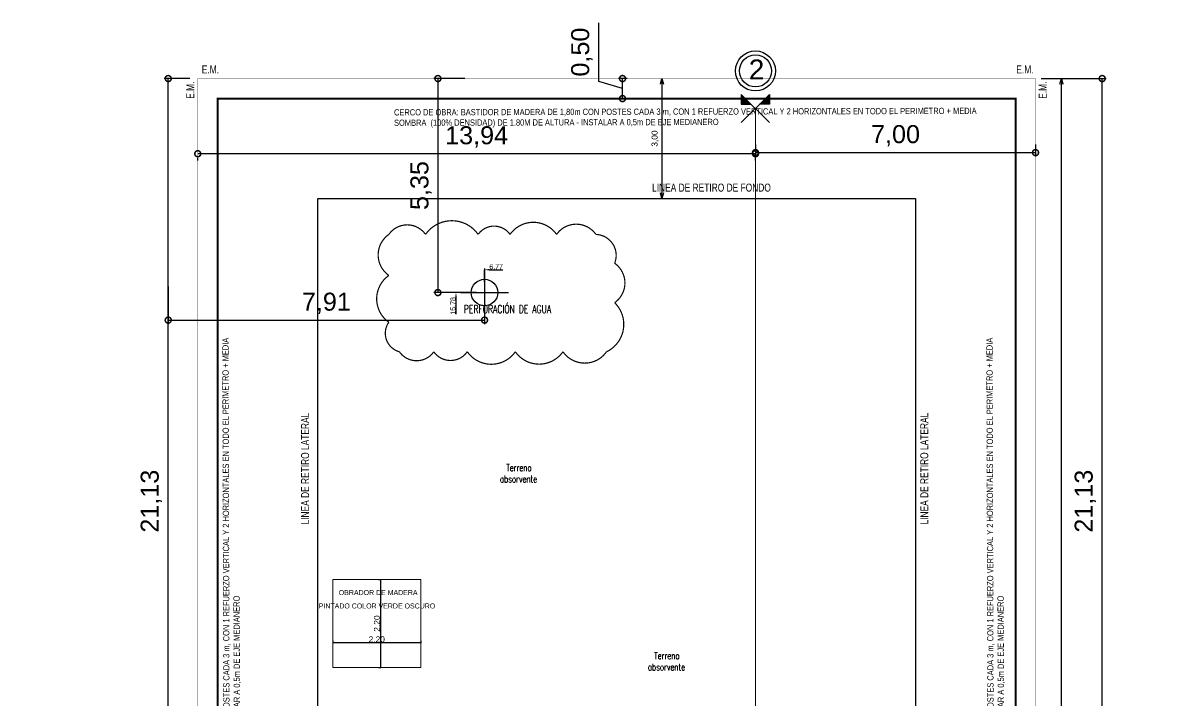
# Model space of a CAD drawing. Header units: millimetres. Extents: x 267 to 536, y -193 to 59.
# Drawn here: x 465.08 to 493.51, y -168.49 to -151.55 of the extents above; entities that cross this region are included whole.
import ezdxf
from ezdxf.enums import TextEntityAlignment as Align

# ---------------------------------------------------------------- set-up
doc = ezdxf.new("R2010")
doc.units = ezdxf.units.MM
doc.header["$LTSCALE"] = 20
for name, pattern in [('BORDER2', [0.875, 0.25, -0.125, 0.25, -0.125, 0, -0.125]), ('CENTRO', [50.8, 31.75, -6.35, 6.35, -6.35]), ('DASHDOT', [25.4, 12.7, -6.35, 0, -6.35]), ('DASHED2', [9.525, 6.35, -3.175])]:
    doc.linetypes.add(name, pattern=pattern)
for name, color, linetype in [('-lote y retiros', 1, 'Continuous'), ('-muros', 3, 'Continuous'), ('0-TEXTO', 4, 'Continuous'), ('005', 240, 'Continuous'), ('005COTAS PARCIALES 240', 240, 'Continuous'), ('005TEXTO220', 220, 'Continuous'), ('02AGUA FRIA170', 170, 'Continuous'), ('04', 4, 'Continuous'), ('B-REFERENCIAS', 1, 'Continuous'), ('ejes divisorios', 3, 'DASHDOT')]:
    doc.layers.add(name, color=color, linetype=linetype)
for name, color, linetype, lineweight in [('0-COTAS', 11, 'Continuous', 15), ('02', 2, 'Continuous', 15), ('03', 3, 'Continuous', 30)]:
    doc.layers.add(name, color=color, linetype=linetype, lineweight=lineweight)
doc.layers.add('new', color=7, linetype='Continuous', true_color=0xf50000)
doc.styles.add('Arial', font='arial.ttf', dxfattribs={"height": 0.15})
doc.styles.add('COTA-100', font='ROMANS.shx', dxfattribs={"width": 0.7, "height": 0.2})
doc.styles.add('DESLOC', font='arial.ttf', dxfattribs={"width": 0.75})
doc.styles.add('Soledad', font='swissl.ttf')
doc.styles.get("Standard").update_dxf_attribs({"font": 'arial.ttf'})
doc.styles.add('SWIS', font='swisscl.ttf')
doc.dimstyles.new('CotaNº1', dxfattribs={"dimtxt": 0.15, "dimasz": 0.14, "dimexe": 0, "dimexo": 0.5, "dimgap": 0.08, "dimtad": 1, "dimzin": 4, "dimtxsty": 'Arial', "dimblk": 'OPEN30', "dimcen": 0.3, "dimse1": 1, "dimse2": 1, "dimaunit": 1, "dimazin": 0, "dimtfac": 1, "dimtmove": 0, "dimatfit": 2, "dimfxl": 1, "dimarcsym": 0})
doc.dimstyles.new('COTAS ACUMULADAS 196', dxfattribs={"dimtxt": 0.125, "dimasz": 0.03, "dimexe": 0.01, "dimexo": 1e-05, "dimgap": 0.01, "dimtad": 1, "dimrnd": 0.0005, "dimzin": 1, "dimdsep": 46, "dimtxsty": 'Arial', "dimblk": 'ARCHTICK', "dimcen": 0, "dimclrd": 256, "dimclre": 256, "dimclrt": 256, "dimadec": 0, "dimazin": 0, "dimtfac": 1, "dimtmove": 0, "dimatfit": 3, "dimfxl": 0.05, "dimfxlon": 1, "dimlwd": -1, "dimlwe": -1, "dimarcsym": 0})
doc.dimstyles.new('COTAS PARCIALES 196', dxfattribs={"dimtxt": 0.125, "dimasz": 0.125, "dimexe": 0, "dimexo": 0, "dimgap": 0.01, "dimtad": 1, "dimjust": 2, "dimzin": 1, "dimdsep": 46, "dimtxsty": 'Soledad', "dimcen": 2.5, "dimse1": 1, "dimsd1": 1, "dimclrd": 256, "dimclre": 256, "dimclrt": 256, "dimazin": 0, "dimtfac": 1, "dimtmove": 0, "dimatfit": 2, "dimldrblk": 'OPEN90', "dimfxl": 0.3, "dimfxlon": 1, "dimlwd": -1, "dimlwe": -1, "dimarcsym": 0})
doc.dimstyles.new('H', dxfattribs={"dimtxt": 0.45, "dimasz": 0.3, "dimexe": 0.1, "dimexo": 0.2, "dimgap": 0.15, "dimtad": 1, "dimzin": 0, "dimtxsty": 'Standard', "dimblk": 'DOTSMALL', "dimcen": 0, "dimclrd": 256, "dimclre": 256, "dimaunit": 1, "dimadec": 3, "dimazin": 0, "dimtfac": 1, "dimtofl": 0, "dimtmove": 1, "dimatfit": 2, "dimldrblk": 'DOTSMALL', "dimfxl": 0.18, "dimtolj": 1, "dimtzin": 0, "dimlwd": -1, "dimlwe": -1, "dimarcsym": 2})

# ---------------------------------------------------------------- blocks, each defined once
blk = doc.blocks.new('_Open30')
at = {"color": 0, "linetype": 'ByBlock', "lineweight": -2}
for p, q in [((-1, 0.27), (0, 0)), ((0, 0), (-1, -0.27)), ((0, 0), (-1, 0))]:
    blk.add_line(p, q, dxfattribs=at)
blk = doc.blocks.new('*D195')
at = {"layer": '0-COTAS', "color": 0, "lineweight": -2, "transparency": 16777216}
blk.add_line((481.053, -153.09), (481.053, -155.81), dxfattribs=at)
at = {"layer": 'Defpoints', "color": 0, "transparency": 16777216}
for p in [(476.432, -152.95), (476.432, -155.95), (481.053, -155.95)]:
    blk.add_point(p, dxfattribs=at)
at = {"layer": '0-COTAS', "color": 0, "lineweight": -2, "transparency": 16777216, "xscale": 0.14, "yscale": 0.14, "zscale": 0.14}
for p, rotation in [((481.053, -152.95), 90), ((481.053, -155.95), 270)]:
    blk.add_blockref('_Open30', p, dxfattribs=dict(at, rotation=rotation))
at = {"layer": '0-COTAS', "color": 0, "transparency": 16777216, "insert": (480.883, -154.45), "char_height": 0.15, "attachment_point": 5, "rotation": 90, "style": 'Arial'}
blk.add_mtext('3,00', dxfattribs=at)
blk = doc.blocks.new('*D196')
at = {"layer": '0-COTAS', "color": 0, "lineweight": -2, "transparency": 16777216}
blk.add_line((491.037, -187.94), (491.037, -153.09), dxfattribs=at)
at = {"layer": 'Defpoints', "color": 0, "transparency": 16777216}
for p in [(490.392, -152.95), (491.037, -152.95), (490.392, -188.08)]:
    blk.add_point(p, dxfattribs=at)
at = {"layer": '0-COTAS', "color": 0, "lineweight": -2, "transparency": 16777216, "xscale": 0.14, "yscale": 0.14, "zscale": 0.14}
for p, rotation in [((491.037, -152.95), 90), ((491.037, -188.08), 270)]:
    blk.add_blockref('_Open30', p, dxfattribs=dict(at, rotation=rotation))
at = {"layer": '0-COTAS', "color": 0, "transparency": 16777216, "insert": (490.866, -170.515), "char_height": 0.15, "attachment_point": 5, "rotation": 90, "style": 'Arial'}
blk.add_mtext('35,13', dxfattribs=at)
blk = doc.blocks.new('ejes de replanteo')
at = {"layer": '02AGUA FRIA170'}
h = blk.add_hatch(color=256, dxfattribs=at)
h.dxf.hatch_style = 1
h.paths.add_polyline_path([(20.168, 39.246), (20.168, 38.996), (20.418, 38.996)])
h = blk.add_hatch(color=256, dxfattribs=at)
h.dxf.hatch_style = 1
h.paths.add_polyline_path([(20.875, 39.246), (20.625, 38.996), (20.875, 38.996)])
h = blk.add_hatch(color=256, dxfattribs=at)
h.dxf.hatch_style = 1
h.paths.add_polyline_path([(3.3, 18.869), (3.55, 18.619), (3.55, 18.869)])
h = blk.add_hatch(color=256, dxfattribs=at)
h.dxf.hatch_style = 1
h.paths.add_polyline_path([(29.546, 18.869), (29.296, 18.869), (29.296, 18.619)])
h = blk.add_hatch(color=256, dxfattribs=at)
h.dxf.hatch_style = 1
h.paths.add_polyline_path([(3.3, 18.162), (3.55, 18.162), (3.55, 18.412)])
h = blk.add_hatch(color=256, dxfattribs=at)
h.dxf.hatch_style = 1
h.paths.add_polyline_path([(29.546, 18.162), (29.296, 18.412), (29.296, 18.162)])
h = blk.add_hatch(color=256, dxfattribs=at)
h.dxf.hatch_style = 1
h.paths.add_polyline_path([(20.168, 3.445), (20.418, 3.695), (20.168, 3.695)])
h = blk.add_hatch(color=256, dxfattribs=at)
h.dxf.hatch_style = 1
h.paths.add_polyline_path([(20.875, 3.445), (20.875, 3.695), (20.625, 3.695)])
for p, q in [((20.168, 38.548), (20.875, 39.246)), ((20.168, 39.246), (20.875, 38.548)), ((20.168, 39.246), (20.168, 39.006)), ((20.875, 39.246), (20.875, 39.006)), ((20.168, 39.006), (20.418, 39.006)), ((20.875, 39.006), (20.625, 39.006)), ((3.997, 18.162), (3.3, 18.869)), ((3.3, 18.162), (3.997, 18.869)), ((3.3, 18.869), (3.54, 18.869)), ((3.54, 18.869), (3.54, 18.619)), ((28.849, 18.869), (29.546, 18.162)), ((29.546, 18.869), (28.849, 18.162)), ((29.546, 18.869), (29.306, 18.869)), ((29.306, 18.869), (29.306, 18.619)), ((3.54, 18.162), (3.54, 18.412)), ((29.306, 18.162), (29.306, 18.412)), ((3.3, 18.162), (3.54, 18.162)), ((29.546, 18.162), (29.306, 18.162)), ((20.875, 4.142), (20.168, 3.445)), ((20.875, 3.445), (20.168, 4.142)), ((20.168, 3.445), (20.168, 3.685)), ((20.168, 3.685), (20.418, 3.685)), ((20.875, 3.685), (20.625, 3.685)), ((20.875, 3.445), (20.875, 3.685))]:
    blk.add_line(p, q, dxfattribs=at)
at = {"layer": '02AGUA FRIA170', "linetype": 'BORDER2', "const_width": 0.03}
for points in [[(20.521, 38.897), (20.521, 3.794)], [(3.648, 18.516), (29.198, 18.516)]]:
    blk.add_lwpolyline(points, dxfattribs=at)
at = {"layer": '02AGUA FRIA170'}
for centre, radius in [((20.521, 39.837), 0.5), ((20.521, 39.837), 0.4), ((2.708, 18.516), 0.5), ((2.708, 18.516), 0.4), ((30.138, 18.516), 0.5), ((30.138, 18.516), 0.4), ((20.521, 2.853), 0.5), ((20.521, 2.853), 0.4)]:
    blk.add_circle(centre, radius, dxfattribs=at)
at = {"layer": '02AGUA FRIA170', "style": 'Arial'}
for s, p in [('2', (20.354, 39.623)), ('1', (2.541, 18.302)), ('1', (29.971, 18.302)), ('2', (20.354, 2.639))]:
    blk.add_text(s, height=0.5, dxfattribs=at).set_placement(p)
blk = doc.blocks.new('_DotSmall')
at = {"color": 0, "linetype": 'ByBlock', "const_width": 0.5}
blk.add_lwpolyline([(-0.0625, 0, 1), (0.0625, 0, 1)], format="xyb", close=True, dxfattribs=at)
blk = doc.blocks.new('*D253')
at = {"layer": 'Defpoints', "color": 0, "transparency": 16777216}
for p in [(490.331, -152.95), (492.057, -152.95), (490.331, -174.08)]:
    blk.add_point(p, dxfattribs=at)
at = {"layer": 'new', "linetype": 'Continuous', "transparency": 16777216}
for p, q in [((490.531, -152.95), (492.157, -152.95)), ((492.057, -174.08), (492.057, -152.95)), ((490.531, -174.08), (492.157, -174.08))]:
    blk.add_line(p, q, dxfattribs=at)
at = {"layer": 'new', "transparency": 16777216, "xscale": 0.3, "yscale": 0.3, "zscale": 0.3}
for p, rotation in [((492.057, -152.95), 90), ((492.057, -174.08), 270)]:
    blk.add_blockref('_DotSmall', p, dxfattribs=dict(at, rotation=rotation))
at = {"layer": 'new', "color": 0, "transparency": 16777216, "insert": (491.636, -163.515), "char_height": 0.45, "attachment_point": 5, "rotation": 90}
blk.add_mtext('\\A1;21,13', dxfattribs=at)
blk = doc.blocks.new('*D256')
at = {"layer": 'Defpoints', "color": 0, "transparency": 16777216}
for p in [(480.068, -152.95), (480.384, -152.95), (480.384, -153.45)]:
    blk.add_point(p, dxfattribs=at)
at = {"layer": 'new', "linetype": 'Continuous', "transparency": 16777216}
for p, q in [((479.473, -153.022), (479.473, -151.554)), ((480.184, -152.95), (479.968, -152.95)), ((480.068, -153.45), (480.068, -152.95)), ((480.068, -153.2), (479.473, -153.022)), ((480.184, -153.45), (479.968, -153.45))]:
    blk.add_line(p, q, dxfattribs=at)
at = {"layer": 'new', "transparency": 16777216, "xscale": 0.3, "yscale": 0.3, "zscale": 0.3}
for p, rotation in [((480.068, -152.95), 90), ((480.068, -153.45), 270)]:
    blk.add_blockref('_DotSmall', p, dxfattribs=dict(at, rotation=rotation))
at = {"layer": 'new', "color": 0, "transparency": 16777216, "insert": (479.052, -152.288), "char_height": 0.45, "attachment_point": 5, "rotation": 90}
blk.add_mtext('\\A1;0,50', dxfattribs=at)
blk = doc.blocks.new('_ArchTick')
at = {"color": 0, "linetype": 'ByBlock', "const_width": 0.15}
blk.add_lwpolyline([(-0.5, -0.5), (0.5, 0.5)], dxfattribs=at)
blk = doc.blocks.new('*D257')
at = {"layer": '005COTAS PARCIALES 240', "transparency": 16777216}
for p, q in [((473.967, -165.474), (474.027, -165.474)), ((474.017, -165.474), (474.017, -167.674)), ((473.967, -167.674), (474.027, -167.674))]:
    blk.add_line(p, q, dxfattribs=at)
at = {"layer": 'Defpoints', "color": 0, "transparency": 16777216}
for p in [(473.576, -165.474), (473.576, -167.674), (474.017, -167.674)]:
    blk.add_point(p, dxfattribs=at)
at = {"layer": '005COTAS PARCIALES 240', "transparency": 16777216, "xscale": 0.03, "yscale": 0.03, "zscale": 0.03}
for p, rotation in [((474.017, -165.474), 90), ((474.017, -167.674), 270)]:
    blk.add_blockref('_ArchTick', p, dxfattribs=dict(at, rotation=rotation))
at = {"layer": '005COTAS PARCIALES 240', "transparency": 16777216, "insert": (473.931, -166.574), "char_height": 0.15, "attachment_point": 5, "rotation": 90, "style": 'Arial'}
blk.add_mtext('2.20', dxfattribs=at)
blk = doc.blocks.new('*D258')
at = {"layer": '005COTAS PARCIALES 240', "transparency": 16777216}
for p, q in [((472.826, -167.007), (472.826, -167.067)), ((475.026, -167.057), (472.826, -167.057)), ((475.026, -167.007), (475.026, -167.067))]:
    blk.add_line(p, q, dxfattribs=at)
at = {"layer": 'Defpoints', "color": 0, "transparency": 16777216}
for p in [(472.826, -165.474, -0.025), (475.026, -165.474, -0.025), (472.826, -167.057)]:
    blk.add_point(p, dxfattribs=at)
at = {"layer": '005COTAS PARCIALES 240', "transparency": 16777216, "xscale": 0.03, "yscale": 0.03, "zscale": 0.03, "rotation": 180}
blk.add_blockref('_ArchTick', (472.826, -167.057), dxfattribs=at)
at = {"layer": '005COTAS PARCIALES 240', "transparency": 16777216, "xscale": 0.03, "yscale": 0.03, "zscale": 0.03}
blk.add_blockref('_ArchTick', (475.026, -167.057), dxfattribs=at)
at = {"layer": '005COTAS PARCIALES 240', "transparency": 16777216, "insert": (473.926, -166.97), "char_height": 0.15, "attachment_point": 5, "style": 'Arial'}
blk.add_mtext('2.20', dxfattribs=at)
blk = doc.blocks.new('*D297')
at = {"layer": 'Defpoints', "color": 0, "transparency": 16777216}
for p in [(483.392, -154.396), (490.392, -154.396), (490.392, -154.801)]:
    blk.add_point(p, dxfattribs=at)
at = {"layer": 'new', "linetype": 'Continuous', "transparency": 16777216}
for p, q in [((483.392, -154.596), (483.392, -154.901)), ((490.392, -154.596), (490.392, -154.901)), ((483.392, -154.801), (490.392, -154.801))]:
    blk.add_line(p, q, dxfattribs=at)
at = {"layer": 'new', "transparency": 16777216, "xscale": 0.3, "yscale": 0.3, "zscale": 0.3, "rotation": 180}
blk.add_blockref('_DotSmall', (483.392, -154.801), dxfattribs=at)
at = {"layer": 'new', "transparency": 16777216, "xscale": 0.3, "yscale": 0.3, "zscale": 0.3}
blk.add_blockref('_DotSmall', (490.392, -154.801), dxfattribs=at)
at = {"layer": 'new', "color": 0, "transparency": 16777216, "insert": (486.892, -154.381), "char_height": 0.45, "attachment_point": 5}
blk.add_mtext('\\A1;7,00', dxfattribs=at)
blk = doc.blocks.new('*D298')
at = {"layer": 'Defpoints', "color": 0, "transparency": 16777216}
for p in [(469.452, -154.801), (469.452, -154.829), (483.392, -154.801)]:
    blk.add_point(p, dxfattribs=at)
at = {"layer": 'new', "linetype": 'Continuous', "transparency": 16777216}
for p, q in [((483.392, -154.829), (469.452, -154.829)), ((469.452, -155.001), (469.452, -154.929)), ((483.392, -155.001), (483.392, -154.929))]:
    blk.add_line(p, q, dxfattribs=at)
at = {"layer": 'new', "transparency": 16777216, "xscale": 0.3, "yscale": 0.3, "zscale": 0.3, "rotation": 180}
blk.add_blockref('_DotSmall', (469.452, -154.829), dxfattribs=at)
at = {"layer": 'new', "transparency": 16777216, "xscale": 0.3, "yscale": 0.3, "zscale": 0.3}
blk.add_blockref('_DotSmall', (483.392, -154.829), dxfattribs=at)
at = {"layer": 'new', "color": 0, "transparency": 16777216, "insert": (476.422, -154.409), "char_height": 0.45, "attachment_point": 5}
blk.add_mtext('\\A1;13,94', dxfattribs=at)
blk = doc.blocks.new('*D300')
at = {"layer": 'Defpoints', "color": 0, "transparency": 16777216}
for p in [(468.714, -152.95), (469.452, -152.95), (469.452, -174.08)]:
    blk.add_point(p, dxfattribs=at)
at = {"layer": 'new', "linetype": 'Continuous', "transparency": 16777216}
for p, q in [((469.252, -152.95), (468.614, -152.95)), ((468.714, -174.08), (468.714, -152.95)), ((469.252, -174.08), (468.614, -174.08))]:
    blk.add_line(p, q, dxfattribs=at)
at = {"layer": 'new', "transparency": 16777216, "xscale": 0.3, "yscale": 0.3, "zscale": 0.3}
for p, rotation in [((468.714, -152.95), 90), ((468.714, -174.08), 270)]:
    blk.add_blockref('_DotSmall', p, dxfattribs=dict(at, rotation=rotation))
at = {"layer": 'new', "color": 0, "transparency": 16777216, "insert": (468.293, -163.515), "char_height": 0.45, "attachment_point": 5, "rotation": 90}
blk.add_mtext('\\A1;21,13', dxfattribs=at)
blk = doc.blocks.new('*D304')
at = {"layer": '005', "transparency": 16777216}
for p, q in [((476.62, -158.029), (476.62, -157.729)), ((476.745, -157.729), (477.075, -157.729))]:
    blk.add_line(p, q, dxfattribs=at)
blk.add_solid([(476.745, -157.708), (476.745, -157.75), (476.62, -157.729)], dxfattribs=at)
at = {"layer": 'Defpoints', "color": 0, "transparency": 16777216}
for p in [(476.62, -157.729), (476.62, -158.3), (483.392, -174.08)]:
    blk.add_point(p, dxfattribs=at)
at = {"layer": '005', "transparency": 16777216, "insert": (476.91, -157.655), "char_height": 0.125, "attachment_point": 5, "style": 'Soledad'}
blk.add_mtext('6.77', dxfattribs=at)
blk = doc.blocks.new('_Open90')
at = {"color": 0, "linetype": 'ByBlock', "lineweight": -2}
for p, q in [((0, 0), (-1, 0)), ((-0.5, 0.5), (0, 0)), ((0, 0), (-0.5, -0.5))]:
    blk.add_line(p, q, dxfattribs=at)
blk = doc.blocks.new('*D305')
at = {"layer": '005', "transparency": 16777216}
for p, q in [((476.206, -158.3), (475.906, -158.3)), ((475.906, -158.425), (475.906, -158.839))]:
    blk.add_line(p, q, dxfattribs=at)
blk.add_solid([(475.885, -158.425), (475.927, -158.425), (475.906, -158.3)], dxfattribs=at)
at = {"layer": 'Defpoints', "color": 0, "transparency": 16777216}
for p in [(475.906, -158.3), (476.62, -158.3), (483.392, -174.08)]:
    blk.add_point(p, dxfattribs=at)
at = {"layer": '005', "transparency": 16777216, "insert": (475.832, -158.632), "char_height": 0.125, "attachment_point": 5, "rotation": 90, "style": 'Soledad'}
blk.add_mtext('15.78', dxfattribs=at)
blk = doc.blocks.new('*D306')
at = {"layer": 'Defpoints', "color": 0, "transparency": 16777216}
for p in [(468.714, -157.95), (476.62, -158.3), (476.62, -158.989)]:
    blk.add_point(p, dxfattribs=at)
at = {"layer": 'new', "linetype": 'Continuous', "transparency": 16777216}
for p, q in [((468.714, -158.15), (468.714, -159.089)), ((476.62, -158.5), (476.62, -159.089)), ((468.714, -158.989), (476.62, -158.989))]:
    blk.add_line(p, q, dxfattribs=at)
at = {"layer": 'new', "transparency": 16777216, "xscale": 0.3, "yscale": 0.3, "zscale": 0.3, "rotation": 180}
blk.add_blockref('_DotSmall', (468.714, -158.989), dxfattribs=at)
at = {"layer": 'new', "transparency": 16777216, "xscale": 0.3, "yscale": 0.3, "zscale": 0.3}
blk.add_blockref('_DotSmall', (476.62, -158.989), dxfattribs=at)
at = {"layer": 'new', "color": 0, "transparency": 16777216, "insert": (472.667, -158.569), "char_height": 0.45, "attachment_point": 5}
blk.add_mtext('\\A1;7,91', dxfattribs=at)
blk = doc.blocks.new('*D307')
at = {"layer": 'Defpoints', "color": 0, "transparency": 16777216}
for p in [(476.329, -152.95), (475.454, -158.3), (476.62, -158.3)]:
    blk.add_point(p, dxfattribs=at)
at = {"layer": 'new', "linetype": 'Continuous', "transparency": 16777216}
for p, q in [((476.129, -152.95), (475.354, -152.95)), ((475.454, -152.95), (475.454, -158.3)), ((476.42, -158.3), (475.354, -158.3))]:
    blk.add_line(p, q, dxfattribs=at)
at = {"layer": 'new', "transparency": 16777216, "xscale": 0.3, "yscale": 0.3, "zscale": 0.3}
for p, rotation in [((475.454, -152.95), 90), ((475.454, -158.3), 270)]:
    blk.add_blockref('_DotSmall', p, dxfattribs=dict(at, rotation=rotation))
at = {"layer": 'new', "color": 0, "transparency": 16777216, "insert": (475.034, -155.625), "char_height": 0.45, "attachment_point": 5, "rotation": 90}
blk.add_mtext('\\A1;5,35', dxfattribs=at)

msp = doc.modelspace()

# ---------------------------------------------------------------- linework, layer by layer
at = {"layer": '-lote y retiros', "linetype": 'CENTRO', "ltscale": 0.01, "const_width": 0.01}
msp.add_lwpolyline([(490.392, -188.08), (490.392, -152.95), (469.452, -152.95), (469.452, -188.08)], close=True, dxfattribs=at)
at = {"layer": '-muros', "color": 9, "true_color": 0xd19cc7, "const_width": 0.03}
msp.add_lwpolyline([(474.228, -156.846, 0.520567), (474.228, -157.872, 0.520567), (474.228, -159.042, 0.520567), (474.491, -159.78, 0.520567), (475.352, -159.78, 0.520567), (476.189, -159.78, 0.520567), (477.39, -159.78, 0.520567), (478.579, -159.78, 0.520567), (479.669, -159.78, 0.520567), (479.872, -158.553, 0.520567), (479.872, -157.567, 0.520567), (479.403, -156.846, 0.520567), (478.42, -156.846, 0.520567), (477.257, -156.846, 0.520567), (476.46, -156.846, 0.520567), (475.145, -156.846, 0.520567)], format="xyb", close=True, dxfattribs=at)
for p, q in [((476.62, -157.7), (476.62, -158.9)), ((476.02, -158.3), (477.22, -158.3))]:
    msp.add_line(p, q)
msp.add_circle((476.62, -158.3), 0.332)
at = {"layer": '02', "elevation": 0}
msp.add_lwpolyline([(475.026, -165.474), (475.026, -167.674), (472.826, -167.674), (472.826, -165.474)], close=True, dxfattribs=at)
at = {"layer": '03', "const_width": 0.05}
msp.add_lwpolyline([(489.892, -186.58), (489.892, -153.45), (469.952, -153.45), (469.952, -186.58)], close=True, dxfattribs=at)
at = {"layer": 'ejes divisorios', "color": 240, "linetype": 'DASHED2', "true_color": 0xed1f24}
for p, q in [((472.452, -155.95), (487.392, -155.95)), ((472.452, -183.08), (472.452, -155.95)), ((487.392, -155.95), (487.392, -183.08))]:
    msp.add_line(p, q, dxfattribs=at)

# ---------------------------------------------------------------- block references
at = {"layer": '04'}
msp.add_blockref('ejes de replanteo', (462.87, -192.596), dxfattribs=at)

# ---------------------------------------------------------------- texts
at = {"layer": '0-TEXTO', "char_height": 0.2, "attachment_point": 1, "style": 'DESLOC'}
for s, width, heights, insert in [('\\pi0.37624;E.M.', 0.84237, [0.566], (469.177, -152.623)), ('\\pi0.37624;E.M.', 0.84237, [0.566], (489.535, -152.623)), ('\\pi0.57428;LINEA DE RETIRO DE FONDO', 3.78671, [0.658], (480.233, -155.576)), ('\\pi0.53072;{\\Fromans|c0;\\H0.85x;Terreno \\P\\pi0.37286;absorvente}', 1.74144, [0], (476.632, -162.591)), ('\\pi0.53072;{\\Fromans|c0;\\H0.85x;Terreno \\P\\pi0.37286;absorvente}', 1.74144, [0], (480.33, -167.295))]:
    msp.add_mtext_dynamic_manual_height_columns(s, width=width, gutter_width=1.5, heights=heights, dxfattribs=dict(at, insert=insert))
at = {"layer": '0-TEXTO', "char_height": 0.2, "attachment_point": 1, "rotation": 90, "style": 'DESLOC'}
for s, width, heights, insert in [('\\pi0.37624;E.M.', 0.84237, [0.566], (469.163, -153.832)), ('\\pi0.37624;E.M.', 0.84237, [0.566], (490.471, -153.832)), ('\\pi0.66043;LINEA DE RETIRO LATERAL', 3.78671, [0.658], (472.034, -164.759)), ('\\pi0.66043;LINEA DE RETIRO LATERAL', 3.78671, [0.658], (487.511, -164.759))]:
    msp.add_mtext_dynamic_manual_height_columns(s, width=width, gutter_width=1.5, heights=heights, dxfattribs=dict(at, insert=insert))
at = {"layer": '005TEXTO220', "color": 2, "style": 'COTA-100', "width": 0.7}
msp.add_text('PERFORACIÓN DE AGUA', height=0.2, dxfattribs=at).set_placement((477.193, -158.813), align=Align.CENTER)
at = {"layer": '005TEXTO220', "style": 'Arial'}
for s, p in [('OBRADOR DE MADERA', (472.977, -165.862, 0)), ('PINTADO COLOR VERDE OSCURO', (472.477, -166.197, 0))]:
    msp.add_text(s, height=0.125, dxfattribs=at).set_placement(p)
at = {"layer": 'B-REFERENCIAS', "char_height": 0.156435, "width": 12.6905, "attachment_point": 1, "style": 'SWIS'}
for insert, rotation in [((474.358, -153.716), 0.1495), ((470.104, -173.99), 90.1495), ((489.2, -173.99), 90.1495)]:
    msp.add_mtext('\\A1;CERCO DE OBRA: BASTIDOR DE MADERA DE 1,80m CON POSTES CADA 3 m, CON 1 REFUERZO VERTICAL Y 2 HORIZONTALES EN TODO EL PERIMETRO + MEDIA SOMBRA  (100% DENSIDAD) DE 1.80M DE ALTURA - INSTALAR A 0,5m DE EJE MEDIANERO', dxfattribs=dict(at, insert=insert, rotation=rotation))

# ---------------------------------------------------------------- dimensions: what is measured, and where the dimension line sits
at = {"layer": '0-COTAS'}
for base, p1, p2, picture, middle in [((481.053, -155.95), (476.432, -152.95), (476.432, -155.95), '*D195', (480.883, -154.45)), ((491.037, -152.95), (490.392, -188.08), (490.392, -152.95), '*D196', (490.866, -170.515))]:
    dim = msp.add_linear_dim(base=base, p1=p1, p2=p2, angle=90, dimstyle='CotaNº1', dxfattribs=at)
    dim.commit()
    dim.dimension.update_dxf_attribs({"geometry": picture, "text_midpoint": middle})
at = {"layer": '005'}
dim = msp.add_linear_dim(base=(476.62, -157.729), p1=(483.392, -174.08), p2=(476.62, -158.3), dimstyle='COTAS PARCIALES 196', dxfattribs=at)
dim.commit()
dim.dimension.update_dxf_attribs({"geometry": '*D304', "text_midpoint": (476.91, -157.655)})
dim = msp.add_linear_dim(base=(475.906, -158.3), p1=(483.392, -174.08), p2=(476.62, -158.3), angle=90, dimstyle='COTAS PARCIALES 196', dxfattribs=at)
dim.commit()
dim.dimension.update_dxf_attribs({"geometry": '*D305', "text_midpoint": (475.832, -158.632)})
at = {"layer": '005COTAS PARCIALES 240'}
dim = msp.add_linear_dim(base=(474.017, -167.674, 0), p1=(473.576, -165.474, 0), p2=(473.576, -167.674, 0), angle=90, dimstyle='COTAS ACUMULADAS 196', dxfattribs=at)
dim.commit()
dim.dimension.update_dxf_attribs({"geometry": '*D257', "text_midpoint": (473.931, -166.574, 0)})
dim = msp.add_linear_dim(base=(472.826, -167.057, 0.025), p1=(475.026, -165.474, 0), p2=(472.826, -165.474, 0), dimstyle='COTAS ACUMULADAS 196', dxfattribs=at)
dim.commit()
dim.dimension.update_dxf_attribs({"geometry": '*D258', "text_midpoint": (473.926, -166.97, 0.025)})
at = {"layer": 'new', "color": 1, "true_color": 0xfa0000}
for base, p1, p2, picture, middle in [((480.068, -152.95), (480.384, -153.45), (480.384, -152.95), '*D256', (479.052, -152.872)), ((468.714, -152.95), (469.452, -174.08), (469.452, -152.95), '*D300', (468.293, -163.515)), ((475.454, -158.3), (476.329, -152.95), (476.62, -158.3), '*D307', (475.034, -155.625)), ((492.057, -152.95), (490.331, -174.08), (490.331, -152.95), '*D253', (491.636, -163.515))]:
    dim = msp.add_linear_dim(base=base, p1=p1, p2=p2, angle=90, dimstyle='H', dxfattribs=at)
    dim.commit()
    dim.dimension.update_dxf_attribs({"geometry": picture, "text_midpoint": middle})
for base, p1, p2, picture, middle in [((490.392, -154.801), (483.392, -154.396), (490.392, -154.396), '*D297', (486.892, -154.381)), ((469.452, -154.829), (483.392, -154.801), (469.452, -154.801), '*D298', (476.422, -154.409)), ((476.62, -158.989), (468.714, -157.95), (476.62, -158.3), '*D306', (472.667, -158.569))]:
    dim = msp.add_linear_dim(base=base, p1=p1, p2=p2, dimstyle='H', dxfattribs=at)
    dim.commit()
    dim.dimension.update_dxf_attribs({"geometry": picture, "text_midpoint": middle})

doc.saveas('drawing.dxf')
